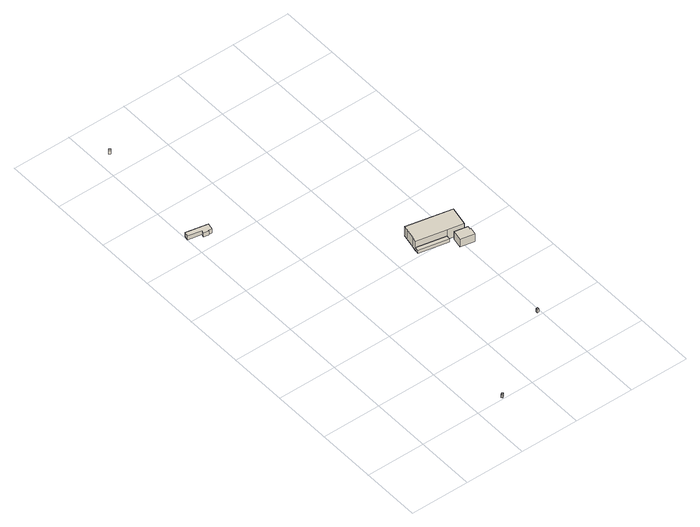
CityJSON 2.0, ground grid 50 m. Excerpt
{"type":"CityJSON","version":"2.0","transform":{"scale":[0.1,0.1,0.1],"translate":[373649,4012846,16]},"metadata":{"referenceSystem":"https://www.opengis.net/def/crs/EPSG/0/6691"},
"CityObjects":{
"building1":{"type":"Building","attributes":{"枝番":1,"利根川水系渡良瀬川洪水浸水想定区域（計画規模）.規模":"L1","利根川水系渡良瀬川洪水浸水想定区域（計画規模）.浸水ランク":"1","利根川水系渡良瀬川洪水浸水想定区域（計画規模）.浸水深":0.48,"利根川水系渡良瀬川洪水浸水想定区域（想定最大規模）.規模":"L2","利根川水系渡良瀬川洪水浸水想定区域（想定最大規模）.浸水ランク":"2","利根川水系渡良瀬川洪水浸水想定区域（想定最大規模）.浸水深":1.94,"利根川水系渡良瀬川洪水浸水想定区域（想定最大規模）.継続時間":144.6,"利根川水系利根川洪水浸水想定区域（計画規模）.規模":"L1","利根川水系利根川洪水浸水想定区域（計画規模）.浸水ランク":"2","利根川水系利根川洪水浸水想定区域（計画規模）.浸水深":2.9,"利根川水系利根川洪水浸水想定区域（想定最大規模）.規模":"L2","利根川水系利根川洪水浸水想定区域（想定最大規模）.浸水ランク":"4","利根川水系利根川洪水浸水想定区域（想定最大規模）.浸水深":5.13,"BuildingDetails.prefecture":"10","BuildingDetails.city":"10207"},"geometry":[{"type":"Solid","lod":"1","boundaries":[[[[0,1,2,3]],[[2,4,5,3]],[[1,6,4,2]],[[0,7,6,1]],[[3,5,7,0]],[[4,6,7,5]]]]}]},
"building2":{"type":"Building","attributes":{"枝番":1,"利根川水系渡良瀬川洪水浸水想定区域（計画規模）.規模":"L1","利根川水系渡良瀬川洪水浸水想定区域（計画規模）.浸水ランク":"2","利根川水系渡良瀬川洪水浸水想定区域（計画規模）.浸水深":0.9,"利根川水系渡良瀬川洪水浸水想定区域（計画規模）.継続時間":13.4,"利根川水系渡良瀬川洪水浸水想定区域（想定最大規模）.規模":"L2","利根川水系渡良瀬川洪水浸水想定区域（想定最大規模）.浸水ランク":"2","利根川水系渡良瀬川洪水浸水想定区域（想定最大規模）.浸水深":1.67,"利根川水系渡良瀬川洪水浸水想定区域（想定最大規模）.継続時間":152.2,"利根川水系矢場川洪水浸水想定区域（想定最大規模）.規模":"L2","利根川水系矢場川洪水浸水想定区域（想定最大規模）.浸水ランク":"1","利根川水系矢場川洪水浸水想定区域（想定最大規模）.浸水深":0.28,"利根川水系矢場川洪水浸水想定区域（想定最大規模）.継続時間":6.5,"利根川水系多々良川洪水浸水想定区域（想定最大規模）.規模":"L2","利根川水系多々良川洪水浸水想定区域（想定最大規模）.浸水ランク":"1","利根川水系多々良川洪水浸水想定区域（想定最大規模）.浸水深":0.2,"利根川水系利根川洪水浸水想定区域（計画規模）.規模":"L1","利根川水系利根川洪水浸水想定区域（計画規模）.浸水ランク":"2","利根川水系利根川洪水浸水想定区域（計画規模）.浸水深":2.5,"利根川水系利根川洪水浸水想定区域（想定最大規模）.規模":"L2","利根川水系利根川洪水浸水想定区域（想定最大規模）.浸水ランク":"3","利根川水系利根川洪水浸水想定区域（想定最大規模）.浸水深":4.73,"measuredHeight":4.3,"BuildingDetails.prefecture":"10","BuildingDetails.city":"10207"},"geometry":[{"type":"Solid","lod":"1","boundaries":[[[[8,9,10,11,12,13,14,15]],[[14,16,17,15]],[[13,18,16,14]],[[12,19,18,13]],[[11,20,19,12]],[[10,21,20,11]],[[9,22,21,10]],[[8,23,22,9]],[[15,17,23,8]],[[16,18,19,20,21,22,23,17]]]]}]},
"building3":{"type":"Building","attributes":{"枝番":1,"利根川水系渡良瀬川洪水浸水想定区域（計画規模）.規模":"L1","利根川水系渡良瀬川洪水浸水想定区域（計画規模）.浸水ランク":"2","利根川水系渡良瀬川洪水浸水想定区域（計画規模）.浸水深":1.3,"利根川水系渡良瀬川洪水浸水想定区域（計画規模）.継続時間":13,"利根川水系渡良瀬川洪水浸水想定区域（想定最大規模）.規模":"L2","利根川水系渡良瀬川洪水浸水想定区域（想定最大規模）.浸水ランク":"2","利根川水系渡良瀬川洪水浸水想定区域（想定最大規模）.浸水深":1.72,"利根川水系渡良瀬川洪水浸水想定区域（想定最大規模）.継続時間":131.6,"利根川水系矢場川洪水浸水想定区域（想定最大規模）.規模":"L2","利根川水系矢場川洪水浸水想定区域（想定最大規模）.浸水ランク":"1","利根川水系矢場川洪水浸水想定区域（想定最大規模）.浸水深":0.46,"利根川水系矢場川洪水浸水想定区域（想定最大規模）.継続時間":5.8,"利根川水系多々良川洪水浸水想定区域（想定最大規模）.規模":"L2","利根川水系多々良川洪水浸水想定区域（想定最大規模）.浸水ランク":"1","利根川水系多々良川洪水浸水想定区域（想定最大規模）.浸水深":0.38,"利根川水系利根川洪水浸水想定区域（計画規模）.規模":"L1","利根川水系利根川洪水浸水想定区域（計画規模）.浸水ランク":"2","利根川水系利根川洪水浸水想定区域（計画規模）.浸水深":2.5,"利根川水系利根川洪水浸水想定区域（想定最大規模）.規模":"L2","利根川水系利根川洪水浸水想定区域（想定最大規模）.浸水ランク":"3","利根川水系利根川洪水浸水想定区域（想定最大規模）.浸水深":4.73,"BuildingDetails.prefecture":"10","BuildingDetails.city":"10207"},"geometry":[{"type":"Solid","lod":"1","boundaries":[[[[24,25,26,27]],[[26,28,29,27]],[[25,30,28,26]],[[24,31,30,25]],[[27,29,31,24]],[[28,30,31,29]]]]}]},
"building4":{"type":"Building","attributes":{"枝番":1,"利根川水系渡良瀬川洪水浸水想定区域（計画規模）.規模":"L1","利根川水系渡良瀬川洪水浸水想定区域（計画規模）.浸水ランク":"1","利根川水系渡良瀬川洪水浸水想定区域（計画規模）.浸水深":0.23,"利根川水系渡良瀬川洪水浸水想定区域（想定最大規模）.規模":"L2","利根川水系渡良瀬川洪水浸水想定区域（想定最大規模）.浸水ランク":"2","利根川水系渡良瀬川洪水浸水想定区域（想定最大規模）.浸水深":1.64,"利根川水系渡良瀬川洪水浸水想定区域（想定最大規模）.継続時間":126.2,"利根川水系利根川洪水浸水想定区域（計画規模）.規模":"L1","利根川水系利根川洪水浸水想定区域（計画規模）.浸水ランク":"2","利根川水系利根川洪水浸水想定区域（計画規模）.浸水深":2.6,"利根川水系利根川洪水浸水想定区域（想定最大規模）.規模":"L2","利根川水系利根川洪水浸水想定区域（想定最大規模）.浸水ランク":"3","利根川水系利根川洪水浸水想定区域（想定最大規模）.浸水深":4.83,"BuildingDetails.prefecture":"10","BuildingDetails.city":"10207"},"geometry":[{"type":"Solid","lod":"1","boundaries":[[[[32,33,34,35]],[[34,36,37,35]],[[33,38,36,34]],[[32,39,38,33]],[[35,37,39,32]],[[36,38,39,37]]]]}]},
"building5":{"type":"Building","attributes":{"枝番":1,"利根川水系渡良瀬川洪水浸水想定区域（想定最大規模）.規模":"L2","利根川水系渡良瀬川洪水浸水想定区域（想定最大規模）.浸水ランク":"2","利根川水系渡良瀬川洪水浸水想定区域（想定最大規模）.浸水深":1.23,"利根川水系渡良瀬川洪水浸水想定区域（想定最大規模）.継続時間":58,"利根川水系利根川洪水浸水想定区域（計画規模）.規模":"L1","利根川水系利根川洪水浸水想定区域（計画規模）.浸水ランク":"2","利根川水系利根川洪水浸水想定区域（計画規模）.浸水深":2.2,"利根川水系利根川洪水浸水想定区域（想定最大規模）.規模":"L2","利根川水系利根川洪水浸水想定区域（想定最大規模）.浸水ランク":"3","利根川水系利根川洪水浸水想定区域（想定最大規模）.浸水深":4.43,"measuredHeight":8.2,"BuildingDetails.prefecture":"10","BuildingDetails.city":"10207"},"geometry":[{"type":"Solid","lod":"1","boundaries":[[[[40,41,42,43]],[[42,44,45,43]],[[41,46,44,42]],[[40,47,46,41]],[[43,45,47,40]],[[44,46,47,45]]]]}]},
"building6":{"type":"Building","attributes":{"枝番":1,"利根川水系渡良瀬川洪水浸水想定区域（計画規模）.規模":"L1","利根川水系渡良瀬川洪水浸水想定区域（計画規模）.浸水ランク":"1","利根川水系渡良瀬川洪水浸水想定区域（計画規模）.浸水深":0.05,"利根川水系渡良瀬川洪水浸水想定区域（想定最大規模）.規模":"L2","利根川水系渡良瀬川洪水浸水想定区域（想定最大規模）.浸水ランク":"2","利根川水系渡良瀬川洪水浸水想定区域（想定最大規模）.浸水深":1.33,"利根川水系渡良瀬川洪水浸水想定区域（想定最大規模）.継続時間":58,"利根川水系利根川洪水浸水想定区域（計画規模）.規模":"L1","利根川水系利根川洪水浸水想定区域（計画規模）.浸水ランク":"2","利根川水系利根川洪水浸水想定区域（計画規模）.浸水深":2.3,"利根川水系利根川洪水浸水想定区域（想定最大規模）.規模":"L2","利根川水系利根川洪水浸水想定区域（想定最大規模）.浸水ランク":"3","利根川水系利根川洪水浸水想定区域（想定最大規模）.浸水深":4.53,"usage":"431","measuredHeight":14.3,"BuildingDetails.prefecture":"10","BuildingDetails.city":"10207","BuildingDetails.surveyYear":2016},"geometry":[{"type":"Solid","lod":"1","boundaries":[[[[48,49,50,51,52,53,54]],[[53,55,56,54]],[[52,57,55,53]],[[51,58,57,52]],[[50,59,58,51]],[[49,60,59,50]],[[48,61,60,49]],[[54,56,61,48]],[[55,57,58,59,60,61,56]]]]}]},
"building7":{"type":"Building","attributes":{"枝番":1,"利根川水系渡良瀬川洪水浸水想定区域（計画規模）.規模":"L1","利根川水系渡良瀬川洪水浸水想定区域（計画規模）.浸水ランク":"1","利根川水系渡良瀬川洪水浸水想定区域（計画規模）.浸水深":0.44,"利根川水系渡良瀬川洪水浸水想定区域（想定最大規模）.規模":"L2","利根川水系渡良瀬川洪水浸水想定区域（想定最大規模）.浸水ランク":"2","利根川水系渡良瀬川洪水浸水想定区域（想定最大規模）.浸水深":1.23,"利根川水系渡良瀬川洪水浸水想定区域（想定最大規模）.継続時間":58,"利根川水系利根川洪水浸水想定区域（計画規模）.規模":"L1","利根川水系利根川洪水浸水想定区域（計画規模）.浸水ランク":"2","利根川水系利根川洪水浸水想定区域（計画規模）.浸水深":2.2,"利根川水系利根川洪水浸水想定区域（想定最大規模）.規模":"L2","利根川水系利根川洪水浸水想定区域（想定最大規模）.浸水ランク":"3","利根川水系利根川洪水浸水想定区域（想定最大規模）.浸水深":4.43,"usage":"401","measuredHeight":8,"BuildingDetails.prefecture":"10","BuildingDetails.city":"10207","BuildingDetails.surveyYear":2016},"geometry":[{"type":"Solid","lod":"1","boundaries":[[[[62,63,64,65,66,67]],[[66,68,69,67]],[[65,70,68,66]],[[64,71,70,65]],[[63,72,71,64]],[[62,73,72,63]],[[67,69,73,62]],[[68,70,71,72,73,69]]]]}]}
},
"vertices":[
[730,20,2],[744,31,2],[753,20,2],[739,8,2],[753,20,32],[739,8,32],[744,31,32],[730,20,32],
[109,2616,4],[114,2640,4],[2,2661,4],[10,2702,4],[194,2665,4],[182,2607,4],[154,2613,4],[153,2607,4],[154,2613,43],[153,2607,43],[182,2607,43],[194,2665,43],[10,2702,43],[2,2661,43],[114,2640,43],[109,2616,43],
[110,3689,7],[123,3707,7],[138,3696,7],[125,3678,7],[138,3696,37],[125,3678,37],[123,3707,37],[110,3689,37],
[1467,523,5],[1467,541,5],[1484,541,5],[1483,523,5],[1484,541,35],[1483,523,35],[1467,541,35],[1467,523,35],
[1185,1524,9],[1192,1557,9],[1438,1507,9],[1432,1474,9],[1438,1507,39],[1432,1474,39],[1192,1557,39],[1185,1524,39],
[1438,1507,6],[1192,1557,6],[1201,1604,6],[1218,1687,6],[1225,1722,6],[1606,1645,6],[1573,1480,6],[1606,1645,100],[1573,1480,100],[1225,1722,100],[1218,1687,100],[1201,1604,100],[1192,1557,100],[1438,1507,100],
[1460,1391,5],[1477,1479,5],[1589,1457,5],[1584,1430,5],[1593,1429,5],[1581,1367,5],[1593,1429,80],[1581,1367,80],[1584,1430,80],[1589,1457,80],[1477,1479,80],[1460,1391,80]
]}
